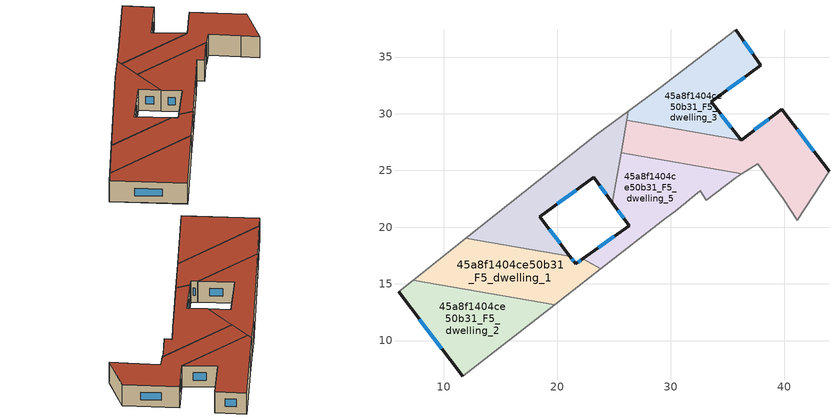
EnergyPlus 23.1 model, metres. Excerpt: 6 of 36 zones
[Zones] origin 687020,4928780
45a8f1404ce50b31_F5_dwelling_0
 floor to 45a8f1404ce50b31_F4_dwelling_0 (EU_floor_Construction): 26.27,30.23 24.86,22.17 23.23,24.39 18.44,20.93 21.11,17.43 11.95,19.02 23.46,28.15 z15
 wall outside (EU_wall_Construction): 21.11,17.43 18.44,20.93 23.23,24.39 24.86,22.17 z15:18
 wall adiabatic (EU_wall_Construction): 26.27,30.23 23.46,28.15 11.95,19.02 z15:18
 wall to 45a8f1404ce50b31_F5_dwelling_1 (EU_wall_Construction): 11.95,19.02 21.11,17.43 z15:18
 wall to 45a8f1404ce50b31_F5_dwelling_5 (EU_wall_Construction): 24.86,22.17 25.63,26.55 z15:18
 wall to 45a8f1404ce50b31_F5_dwelling_4 (EU_wall_Construction): 25.63,26.55 26.13,29.44 z15:18
 wall to 45a8f1404ce50b31_F5_dwelling_3 (EU_wall_Construction): 26.13,29.44 26.27,30.23 z15:18
 window (EU_Window_Construction): 20.24,18.57 19.31,19.79 / 23.76,23.67 24.33,22.89 / 19.99,22.06 21.67,23.27 z15.98:17.02
 roof outside (EU_roof_Construction): 24.86,22.17 26.27,30.23 23.46,28.15 11.95,19.02 21.11,17.43 18.44,20.93 23.23,24.39 z18
45a8f1404ce50b31_F5_dwelling_1
 floor to 45a8f1404ce50b31_F4_dwelling_1 (EU_floor_Construction): 22.27,17.22 23.85,16.33 19.76,13.16 7.29,15.33 11.95,19.02 21.11,17.43 21.62,16.76 z15
 wall outside (EU_wall_Construction): 22.27,17.22 21.62,16.76 21.11,17.43 z15:18
 wall adiabatic (EU_wall_Construction): 11.95,19.02 7.29,15.33 / 19.76,13.16 23.85,16.33 z15:18
 wall to 45a8f1404ce50b31_F5_dwelling_5 (EU_wall_Construction): 23.85,16.33 22.27,17.22 z15:18
 wall to 45a8f1404ce50b31_F5_dwelling_2 (EU_wall_Construction): 7.29,15.33 19.76,13.16 z15:18
 window (EU_Window_Construction): 21.45,16.98 21.27,17.21 / 22.06,17.07 21.83,16.91 z15.98:17.02
 roof outside (EU_roof_Construction): 23.85,16.33 22.27,17.22 21.62,16.76 21.11,17.43 11.95,19.02 7.29,15.33 19.76,13.16 z18
45a8f1404ce50b31_F5_dwelling_2
 floor to 45a8f1404ce50b31_F4_dwelling_2 (EU_floor_Construction): 19.76,13.16 11.65,6.85 6,14.3 7.29,15.33 z15
 wall outside (EU_wall_Construction): 6,14.3 11.65,6.85 z15:18
 wall adiabatic (EU_wall_Construction): 11.65,6.85 19.76,13.16 / 7.29,15.33 6,14.3 z15:18
 window (EU_Window_Construction): 7.83,11.88 9.81,9.28 z15.98:17.02
 roof outside (EU_roof_Construction): 19.76,13.16 7.29,15.33 6,14.3 11.65,6.85 z18
45a8f1404ce50b31_F5_dwelling_3
 floor to 45a8f1404ce50b31_F4_dwelling_3 (EU_floor_Construction): 35.73,37.4 37.95,34.27 33.57,31.06 36.22,27.68 26.13,29.44 26.27,30.23 28.96,32.21 z15
 wall outside (EU_wall_Construction): 36.22,27.68 33.57,31.06 37.95,34.27 35.73,37.4 z15:18
 wall adiabatic (EU_wall_Construction): 35.73,37.4 28.96,32.21 26.27,30.23 z15:18
 wall to 45a8f1404ce50b31_F5_dwelling_4 (EU_wall_Construction): 26.13,29.44 36.22,27.68 z15:18
 window (EU_Window_Construction): 35.36,28.78 34.43,29.96 / 37.23,35.29 36.45,36.39 / 34.99,32.11 36.53,33.23 z15.98:17.02
 roof outside (EU_roof_Construction): 36.22,27.68 33.57,31.06 37.95,34.27 35.73,37.4 28.96,32.21 26.27,30.23 26.13,29.44 z18
45a8f1404ce50b31_F5_dwelling_4
 floor to 45a8f1404ce50b31_F4_dwelling_4 (EU_floor_Construction): 39.8,30.4 43.96,24.91 41.17,20.6 39.94,22.52 37.67,25.6 36.26,24.7 25.63,26.55 26.13,29.44 36.22,27.68 z15
 wall outside (EU_wall_Construction): 43.96,24.91 39.81,30.4 36.22,27.68 z15:18
 wall adiabatic (EU_wall_Construction): 36.26,24.7 37.68,25.6 39.94,22.52 41.18,20.6 43.96,24.91 z15:18
 wall to 45a8f1404ce50b31_F5_dwelling_5 (EU_wall_Construction): 25.63,26.55 36.26,24.7 z15:18
 window (EU_Window_Construction): 38.64,29.52 37.39,28.57 / 42.61,26.7 41.16,28.62 z15.98:17.02
 roof outside (EU_roof_Construction): 41.18,20.6 43.96,24.91 39.81,30.4 36.22,27.68 26.13,29.44 25.63,26.55 36.26,24.7 37.68,25.6 39.94,22.52 z18
45a8f1404ce50b31_F5_dwelling_5
 floor to 45a8f1404ce50b31_F4_dwelling_5 (EU_floor_Construction): 36.26,24.7 35.75,24.37 33.15,22.37 32.62,23.19 30.43,21.38 29.62,20.81 23.85,16.33 22.27,17.22 26.37,20.13 24.86,22.17 25.63,26.55 z15
 wall outside (EU_wall_Construction): 24.86,22.17 26.37,20.13 22.27,17.22 z15:18
 wall adiabatic (EU_wall_Construction): 23.85,16.33 29.62,20.81 30.43,21.38 32.62,23.19 33.15,22.37 35.76,24.37 36.26,24.7 z15:18
 window (EU_Window_Construction): 25.35,21.51 25.88,20.8 / 25.03,19.19 23.6,18.17 z15.98:17.02
 roof outside (EU_roof_Construction): 33.15,22.37 35.76,24.37 36.26,24.7 25.63,26.55 24.86,22.17 26.37,20.13 22.27,17.22 23.85,16.33 29.62,20.81 30.43,21.38 32.62,23.19 z18
[Building]
EU S2 Campaign: North Axis=0; Terrain=City; Solar Distribution=FullExterior
[Site:Location]
Bologna: Latitude=44.5; Longitude=11.25; Time Zone=1; Elevation=37
[SizingPeriod:WeatherFileDays]
AnnualSizingPeriod: Begin Month=1; Begin Day of Month=1; End Month=12; End Day of Month=31; Day of Week for Start Day=Monday; Use Weather File Daylight Saving Period=No; Use Weather File Rain and Snow Indicators=No
[MATERIAL]
EU_InternalMass_Material: Roughness=MediumRough; Thickness=0.1; Conductivity=1; Density=1800; Specific Heat=900; Thermal Absorptance=0.9; Solar Absorptance=0.7; Visible Absorptance=0.7
[MATERIAL:NOMASS] Roughness=MediumRough; Thermal Absorptance=0.9; Solar Absorptance=0.7; Visible Absorptance=0.7
Name | Thermal Resistance
EU_wall_NoMass | 0.905828
EU_roof_NoMass | 0.37593
EU_floor_NoMass | 0.67114
[WINDOWMATERIAL:SIMPLEGLAZINGSYSTEM]
EU_Window_SimpleGlazing: UFactor=4.52486; Solar Heat Gain Coefficient=0.85; Visible Transmittance=0.85
[CONSTRUCTION]
EU_wall_Construction: EU_wall_NoMass
EU_roof_Construction: EU_roof_NoMass
EU_floor_Construction: EU_floor_NoMass
EU_Window_Construction: EU_Window_SimpleGlazing
EU_InternalMass_Construction: EU_InternalMass_Material
[ZONE] Type=1; Multiplier=1; Ceiling Height=autocalculate; Floor Area=autocalculate; Part of Total Floor Area=Yes
Name | Volume
45a8f1404ce50b31_F5_dwelling_0 | 163.166
45a8f1404ce50b31_F5_dwelling_1 | 166.012
45a8f1404ce50b31_F5_dwelling_2 | 167.594
45a8f1404ce50b31_F5_dwelling_3 | 149.855
45a8f1404ce50b31_F5_dwelling_4 | 206.254
45a8f1404ce50b31_F5_dwelling_5 | 152.67
[INTERNALMASS] Construction=EU_InternalMass_Construction
Name | Zone or ZoneList | Surface Area
45a8f1404ce50b31_F5_dwelling_0_EU_InternalMass | 45a8f1404ce50b31_F5_dwelling_0 | 54.3884
45a8f1404ce50b31_F5_dwelling_1_EU_InternalMass | 45a8f1404ce50b31_F5_dwelling_1 | 55.337
45a8f1404ce50b31_F5_dwelling_2_EU_InternalMass | 45a8f1404ce50b31_F5_dwelling_2 | 55.865
45a8f1404ce50b31_F5_dwelling_3_EU_InternalMass | 45a8f1404ce50b31_F5_dwelling_3 | 49.9517
45a8f1404ce50b31_F5_dwelling_4_EU_InternalMass | 45a8f1404ce50b31_F5_dwelling_4 | 68.7503
45a8f1404ce50b31_F5_dwelling_5_EU_InternalMass | 45a8f1404ce50b31_F5_dwelling_5 | 50.8886
[OTHEREQUIPMENT] Fuel Type=Electricity; Design Level Calculation Method=Watts/Area; Power per Zone Floor Area=1; Fraction Latent=0; Fraction Radiant=0; Fraction Lost=0; Carbon Dioxide Generation Rate=0; EndUse Subcategory=EU_Step8_InternalGains
Name | Zone or ZoneList or Space or SpaceList | Schedule
EU_Step8_InternalGain_45a8f1404ce50b31_F5_dwelling_0_f000 | 45a8f1404ce50b31_F5_dwelling_0 | EU_Step8_GainSchedule_45a8f1404ce50b31_F5_dwelling_0_f000
EU_Step8_InternalGain_45a8f1404ce50b31_F5_dwelling_1_f000 | 45a8f1404ce50b31_F5_dwelling_1 | EU_Step8_GainSchedule_45a8f1404ce50b31_F5_dwelling_1_f000
EU_Step8_InternalGain_45a8f1404ce50b31_F5_dwelling_2_f000 | 45a8f1404ce50b31_F5_dwelling_2 | EU_Step8_GainSchedule_45a8f1404ce50b31_F5_dwelling_2_f000
EU_Step8_InternalGain_45a8f1404ce50b31_F5_dwelling_3_f000 | 45a8f1404ce50b31_F5_dwelling_3 | EU_Step8_GainSchedule_45a8f1404ce50b31_F5_dwelling_3_f000
EU_Step8_InternalGain_45a8f1404ce50b31_F5_dwelling_4_f000 | 45a8f1404ce50b31_F5_dwelling_4 | EU_Step8_GainSchedule_45a8f1404ce50b31_F5_dwelling_4_f000
EU_Step8_InternalGain_45a8f1404ce50b31_F5_dwelling_5_f000 | 45a8f1404ce50b31_F5_dwelling_5 | EU_Step8_GainSchedule_45a8f1404ce50b31_F5_dwelling_5_f000
[ZONEVENTILATION:DESIGNFLOWRATE] Schedule=EU_AlwaysOn; Design Flow Rate Calculation Method=AirChanges/Hour; Air Changes per Hour=0.73129; Ventilation Type=Natural; Fan Pressure Rise=0; Fan Total Efficiency=1; Constant Term Coefficient=1; Temperature Term Coefficient=0; Velocity Term Coefficient=0; Velocity Squared Term Coefficient=0; Minimum Indoor Temperature=-100; Maximum Indoor Temperature=100; Delta Temperature=-100; Minimum Outdoor Temperature=-100; Maximum Outdoor Temperature=100; Maximum Wind Speed=40
Name | Zone or ZoneList or Space or SpaceList
EU_ConstantAir_45a8f1404ce50b31_F5_dwelling_0 | 45a8f1404ce50b31_F5_dwelling_0
EU_ConstantAir_45a8f1404ce50b31_F5_dwelling_1 | 45a8f1404ce50b31_F5_dwelling_1
EU_ConstantAir_45a8f1404ce50b31_F5_dwelling_2 | 45a8f1404ce50b31_F5_dwelling_2
EU_ConstantAir_45a8f1404ce50b31_F5_dwelling_3 | 45a8f1404ce50b31_F5_dwelling_3
EU_ConstantAir_45a8f1404ce50b31_F5_dwelling_4 | 45a8f1404ce50b31_F5_dwelling_4
EU_ConstantAir_45a8f1404ce50b31_F5_dwelling_5 | 45a8f1404ce50b31_F5_dwelling_5
[HVACTEMPLATE:THERMOSTAT] Constant Heating Setpoint=20; Constant Cooling Setpoint=50
EU_HeatOnly_45a8f1404ce50b31_F0_dwelling_0; EU_HeatOnly_45a8f1404ce50b31_F0_dwelling_1; EU_HeatOnly_45a8f1404ce50b31_F0_dwelling_2; EU_HeatOnly_45a8f1404ce50b31_F0_dwelling_3; EU_HeatOnly_45a8f1404ce50b31_F0_dwelling_4; EU_HeatOnly_45a8f1404ce50b31_F0_dwelling_5; EU_HeatOnly_45a8f1404ce50b31_F1_dwelling_0; EU_HeatOnly_45a8f1404ce50b31_F1_dwelling_1; EU_HeatOnly_45a8f1404ce50b31_F1_dwelling_2; EU_HeatOnly_45a8f1404ce50b31_F1_dwelling_3; EU_HeatOnly_45a8f1404ce50b31_F1_dwelling_4; EU_HeatOnly_45a8f1404ce50b31_F1_dwelling_5; EU_HeatOnly_45a8f1404ce50b31_F2_dwelling_0; EU_HeatOnly_45a8f1404ce50b31_F2_dwelling_1; EU_HeatOnly_45a8f1404ce50b31_F2_dwelling_2; EU_HeatOnly_45a8f1404ce50b31_F2_dwelling_3; EU_HeatOnly_45a8f1404ce50b31_F2_dwelling_4; EU_HeatOnly_45a8f1404ce50b31_F2_dwelling_5; EU_HeatOnly_45a8f1404ce50b31_F3_dwelling_0; EU_HeatOnly_45a8f1404ce50b31_F3_dwelling_1; EU_HeatOnly_45a8f1404ce50b31_F3_dwelling_2; EU_HeatOnly_45a8f1404ce50b31_F3_dwelling_3; EU_HeatOnly_45a8f1404ce50b31_F3_dwelling_4; EU_HeatOnly_45a8f1404ce50b31_F3_dwelling_5; EU_HeatOnly_45a8f1404ce50b31_F4_dwelling_0; EU_HeatOnly_45a8f1404ce50b31_F4_dwelling_1; EU_HeatOnly_45a8f1404ce50b31_F4_dwelling_2; EU_HeatOnly_45a8f1404ce50b31_F4_dwelling_3; EU_HeatOnly_45a8f1404ce50b31_F4_dwelling_4; EU_HeatOnly_45a8f1404ce50b31_F4_dwelling_5; EU_HeatOnly_45a8f1404ce50b31_F5_dwelling_0; EU_HeatOnly_45a8f1404ce50b31_F5_dwelling_1; EU_HeatOnly_45a8f1404ce50b31_F5_dwelling_2; EU_HeatOnly_45a8f1404ce50b31_F5_dwelling_3; EU_HeatOnly_45a8f1404ce50b31_F5_dwelling_4; EU_HeatOnly_45a8f1404ce50b31_F5_dwelling_5
[HVACTEMPLATE:ZONE:IDEALLOADSAIRSYSTEM] System Availability Schedule=EU_AlwaysOn; Maximum Heating Supply Air Temperature=50; Minimum Cooling Supply Air Temperature=13; Maximum Heating Supply Air Humidity Ratio=0.0156; Minimum Cooling Supply Air Humidity Ratio=0.0077; Heating Limit=NoLimit; Cooling Limit=NoLimit; Heating Availability Schedule=EU_AlwaysOn; Cooling Availability Schedule=EU_CoolingOff; Dehumidification Control Type=ConstantSensibleHeatRatio; Cooling Sensible Heat Ratio=0.7; Dehumidification Setpoint=60; Humidification Control Type=None; Humidification Setpoint=30; Outdoor Air Method=None; Outdoor Air Flow Rate per Person=0.00944; Outdoor Air Flow Rate per Zone Floor Area=0; Outdoor Air Flow Rate per Zone=0; Demand Controlled Ventilation Type=None; Outdoor Air Economizer Type=NoEconomizer; Heat Recovery Type=None; Sensible Heat Recovery Effectiveness=0.7; Latent Heat Recovery Effectiveness=0.65
Name | Template Thermostat
45a8f1404ce50b31_F5_dwelling_0 | EU_HeatOnly_45a8f1404ce50b31_F5_dwelling_0
45a8f1404ce50b31_F5_dwelling_1 | EU_HeatOnly_45a8f1404ce50b31_F5_dwelling_1
45a8f1404ce50b31_F5_dwelling_2 | EU_HeatOnly_45a8f1404ce50b31_F5_dwelling_2
45a8f1404ce50b31_F5_dwelling_3 | EU_HeatOnly_45a8f1404ce50b31_F5_dwelling_3
45a8f1404ce50b31_F5_dwelling_4 | EU_HeatOnly_45a8f1404ce50b31_F5_dwelling_4
45a8f1404ce50b31_F5_dwelling_5 | EU_HeatOnly_45a8f1404ce50b31_F5_dwelling_5
[SIZING:ZONE] Zone Cooling Design Supply Air Temperature Input Method=SupplyAirTemperature; Zone Cooling Design Supply Air Temperature=13; Zone Heating Design Supply Air Temperature Input Method=SupplyAirTemperature; Zone Heating Design Supply Air Temperature=50; Zone Cooling Design Supply Air Humidity Ratio=0.008; Zone Heating Design Supply Air Humidity Ratio=0.008; Cooling Design Air Flow Method=DesignDay; Cooling Design Air Flow Rate=0; Cooling Minimum Air Flow per Zone Floor Area=0.000762; Cooling Minimum Air Flow=0; Cooling Minimum Air Flow Fraction=0.2; Heating Design Air Flow Method=DesignDay; Heating Design Air Flow Rate=0; Heating Maximum Air Flow per Zone Floor Area=0.002032; Heating Maximum Air Flow=0.141576; Heating Maximum Air Flow Fraction=0.3; Account for Dedicated Outdoor Air System=No; Dedicated Outdoor Air System Control Strategy=NeutralSupplyAir; Dedicated Outdoor Air Low Setpoint Temperature for Design=autosize; Dedicated Outdoor Air High Setpoint Temperature for Design=autosize; Zone Load Sizing Method=Sensible Load Only No Latent Load; Zone Latent Cooling Design Supply Air Humidity Ratio Input Method=HumidityRatioDifference; Zone Cooling Design Supply Air Humidity Ratio Difference=0.005; Zone Latent Heating Design Supply Air Humidity Ratio Input Method=HumidityRatioDifference; Zone Humidification Design Supply Air Humidity Ratio Difference=0.005
45a8f1404ce50b31_F5_dwelling_0; 45a8f1404ce50b31_F5_dwelling_1; 45a8f1404ce50b31_F5_dwelling_2; 45a8f1404ce50b31_F5_dwelling_3; 45a8f1404ce50b31_F5_dwelling_4; 45a8f1404ce50b31_F5_dwelling_5
[SCHEDULE:CONSTANT]
Name | Hourly Value
EU_AlwaysOn | 1
EU_CoolingOff | 0
[SCHEDULE:FILE] Column Number=1; Rows to Skip at Top=0; Number of Hours of Data=8760; Column Separator=Comma; Interpolate to Timestep=No; Minutes per Item=60; Adjust Schedule for Daylight Savings=Yes
Name | File
EU_Step8_GainSchedule_45a8f1404ce50b31_F5_dwelling_0_f000 | ../../schedules/45a8f1404ce50b31/45a8f1404ce50b31_F5_dwelling_0_f000_gain.csv
EU_Step8_GainSchedule_45a8f1404ce50b31_F5_dwelling_1_f000 | ../../schedules/45a8f1404ce50b31/45a8f1404ce50b31_F5_dwelling_1_f000_gain.csv
EU_Step8_GainSchedule_45a8f1404ce50b31_F5_dwelling_2_f000 | ../../schedules/45a8f1404ce50b31/45a8f1404ce50b31_F5_dwelling_2_f000_gain.csv
EU_Step8_GainSchedule_45a8f1404ce50b31_F5_dwelling_3_f000 | ../../schedules/45a8f1404ce50b31/45a8f1404ce50b31_F5_dwelling_3_f000_gain.csv
EU_Step8_GainSchedule_45a8f1404ce50b31_F5_dwelling_4_f000 | ../../schedules/45a8f1404ce50b31/45a8f1404ce50b31_F5_dwelling_4_f000_gain.csv
EU_Step8_GainSchedule_45a8f1404ce50b31_F5_dwelling_5_f000 | ../../schedules/45a8f1404ce50b31/45a8f1404ce50b31_F5_dwelling_5_f000_gain.csv
